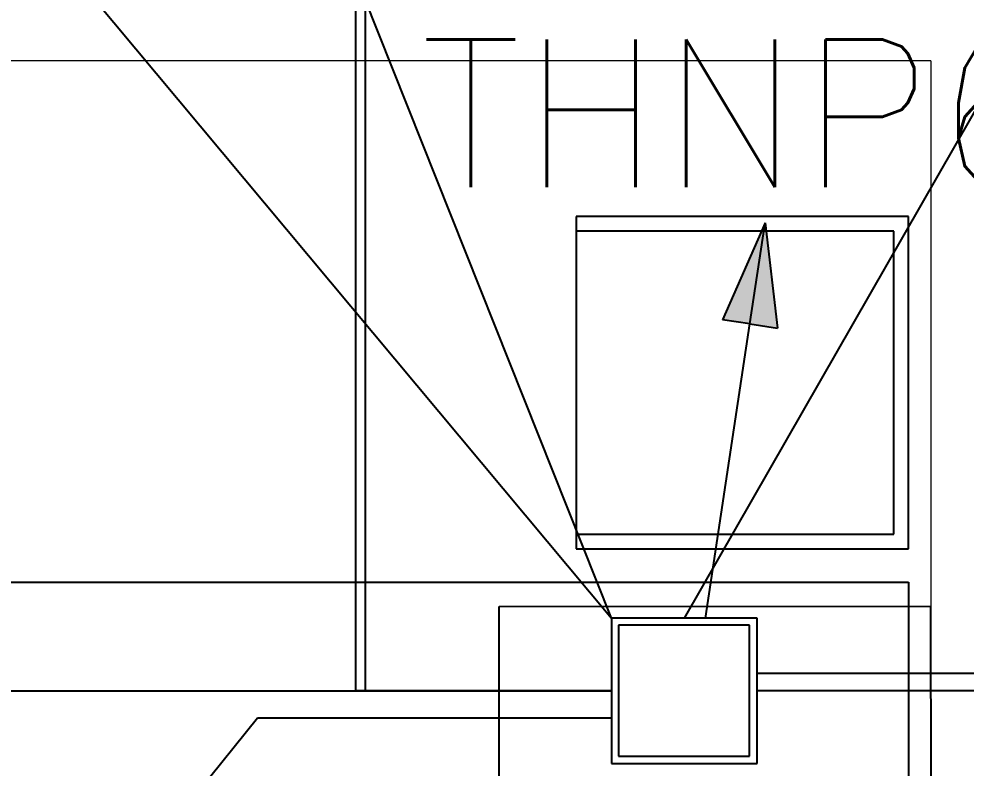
# Model space of a CAD drawing. Header units: inches. Extents: x 567429 to 582707, y 126347 to 133675.
# Drawn here: x 578947.1 to 579075.3, y 129439.5 to 129540.9 of the extents above; entities that cross this region are included whole.
import ezdxf

# ---------------------------------------------------------------- set-up
doc = ezdxf.new("R2010")
doc.units = ezdxf.units.IN
doc.header["$MEASUREMENT"] = 0
for name, color, linetype in [('BORD', 3, 'Continuous'), ('COMPUTER WIRE', 4, 'Continuous'), ('ELECT', 3, 'Continuous'), ('mobl', 11, 'Continuous'), ('NURSE CALL WIRE', 4, 'Continuous'), ('SOCKET', 3, 'Continuous'), ('SOCKET WIRE', 4, 'Continuous'), ('TEL WIRE', 4, 'Continuous'), ('wall kanaf', 4, 'Continuous')]:
    doc.layers.add(name, color=color, linetype=linetype)
doc.styles.add('2floorplan$0$style1', font='romans.shx', dxfattribs={"height": 40})

# ---------------------------------------------------------------- blocks, each defined once
blk = doc.blocks.new('BOARD2')
at = {"layer": 'BORD', "color": 4}
for p, q in [((-163.07, -61.63), (-163.07, 0)), ((-163.07, 0), (163.07, 0)), ((163.07, -61.63), (-163.07, -61.63))]:
    blk.add_line(p, q, dxfattribs=at)
at = {"layer": 'BORD'}
for p, q in [((-161.39, -24.79), (-161.39, -45.59)), ((-140.6, -24.79), (-161.39, -24.79)), ((-140.6, -45.59), (-140.6, -24.79)), ((-160.38, -25.9), (-160.38, -44.61)), ((-141.67, -25.9), (-160.38, -25.9)), ((-141.67, -44.61), (-141.67, -25.9)), ((-160.38, -44.61), (-141.67, -44.61)), ((-161.39, -45.59), (-140.6, -45.59))]:
    blk.add_line(p, q, dxfattribs=at)
blk = doc.blocks.new('FELESH')
at = {"layer": 'ELECT', "ltscale": 5}
for points in [[(5.308, 6.5), (3.034, 7.968), (-0.075, -1.837)], [(5.308, 6.5), (3.034, 7.968), (-0.075, -1.837)], [(5.308, 6.5), (7.582, 5.032), (-0.075, -1.837)], [(5.308, 6.5), (7.582, 5.032), (-0.075, -1.837)]]:
    blk.add_hatch(color=4, dxfattribs=at).paths.add_polyline_path(points)
at = {"layer": 'ELECT', "color": 4, "ltscale": 5}
for p, q in [((20.967, 30.753), (5.308, 6.5)), ((5.308, 6.5), (-0.075, -1.837))]:
    blk.add_line(p, q, dxfattribs=at)
at = {"layer": 'ELECT', "color": 4}
for p, q in [((-0.075, -1.837), (3.034, 7.968)), ((5.308, 6.5), (3.034, 7.968)), ((5.308, 6.5), (7.582, 5.032)), ((-0.075, -1.837), (7.582, 5.032)), ((-0.075, -1.837), (7.582, 5.032))]:
    blk.add_line(p, q, dxfattribs=at)

msp = doc.modelspace()

# ---------------------------------------------------------------- linework, layer by layer
at = {"layer": 'COMPUTER WIRE'}
for p, q in [((578994.01, 129449.99), (578994.01, 129952.76)), ((579027.31, 129449.99), (578994.01, 129449.99))]:
    msp.add_line(p, q, dxfattribs=at)
at = {"layer": 'mobl', "color": 15}
for p, q in [((579067.49, 129514.2), (579022.49, 129514.2)), ((579022.49, 129514.2), (579022.49, 129469.2)), ((579067.49, 129469.2), (579067.49, 129514.2)), ((579065.49, 129512.2), (579022.49, 129512.2)), ((579065.49, 129471.2), (579065.49, 129512.2)), ((579022.49, 129471.2), (579065.49, 129471.2)), ((579022.49, 129469.2), (579067.49, 129469.2)), ((578867.49, 129464.7), (579067.49, 129464.7)), ((579067.49, 129464.7), (579067.49, 129374.7))]:
    msp.add_line(p, q, dxfattribs=at)
at = {"layer": 'NURSE CALL WIRE'}
for p, q in [((578756.96, 129783.44), (579027.3, 129459.84)), ((579037.15, 129459.84), (579161.09, 129676.1)), ((579108.84, 129452.34), (579047, 129452.33)), ((578358.54, 129449.88), (579027.31, 129449.99))]:
    msp.add_line(p, q, dxfattribs=at)
at = {"layer": 'SOCKET WIRE'}
for p, q in [((579027.3, 129459.84), (578949.62, 129654.84)), ((579108.84, 129450), (579047, 129449.99)), ((578726.92, 129133.89), (578979.4, 129446.32)), ((578979.4, 129446.32), (579027.31, 129446.32))]:
    msp.add_line(p, q, dxfattribs=at)
at = {"layer": 'TEL WIRE'}
for p, q in [((578992.71, 129449.99), (578992.71, 129952.76)), ((579027.31, 129449.99), (578992.71, 129449.99))]:
    msp.add_line(p, q, dxfattribs=at)
at = {"layer": 'wall kanaf', "color": 15, "lineweight": 20, "ltscale": 0.1}
for q in [(578914.99, 129535.29), (579070.49, 129082.79)]:
    msp.add_line((579070.49, 129535.29), q, dxfattribs=at)

# ---------------------------------------------------------------- block references
at = {"layer": 'BORD', "ltscale": 5, "xscale": 0.947301618010808, "yscale": 0.947301618010808, "zscale": 0.947301618010808, "rotation": 270.0091431634974}
msp.add_blockref('BOARD2', (579070.51, 129306.96), dxfattribs=at)
at = {"layer": 'SOCKET WIRE', "xscale": 1.395348837254383, "yscale": 1.395348837254383, "zscale": 1.395348837254383, "rotation": 204.2647718356049}
msp.add_blockref('FELESH', (579049.06, 129510.98), dxfattribs=at)

# ---------------------------------------------------------------- texts
at = {"layer": 'SOCKET', "color": 2, "style": '2floorplan$0$style1'}
msp.add_text('THNP6-14', height=20, dxfattribs=at).set_placement((579001.39, 129518.15))

doc.saveas('drawing.dxf')
